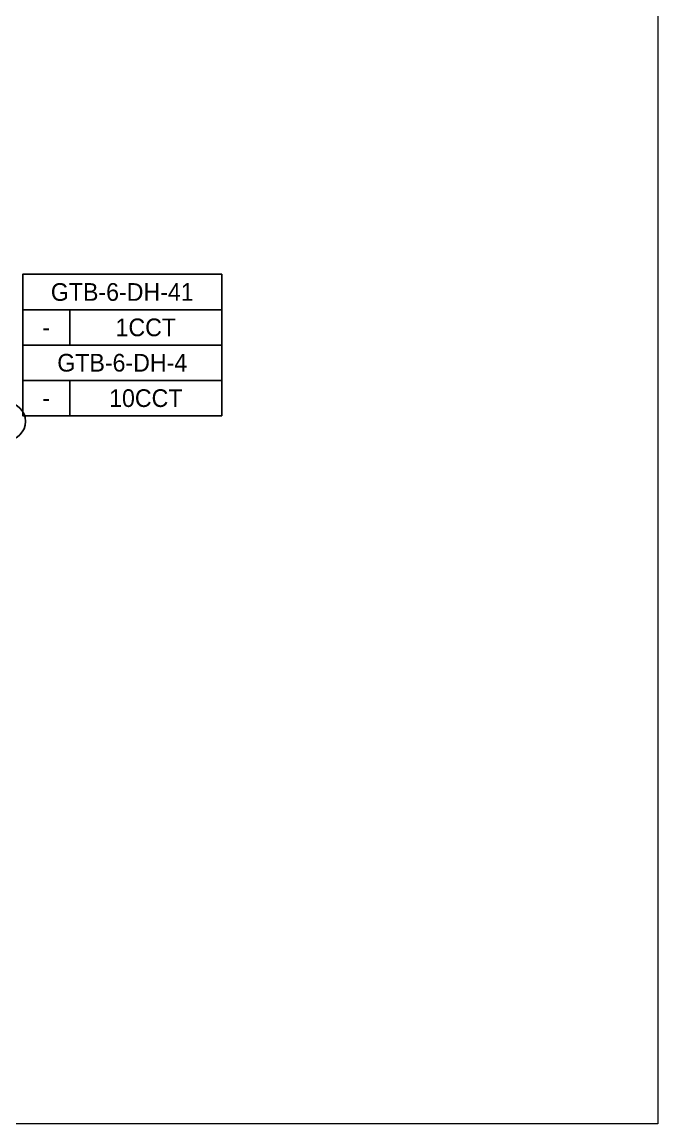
# Model space of a CAD drawing. Header units: millimetres. Extents: x -120884 to 122161, y 4425 to 84147.
# Drawn here: x 87757 to 101233, y 28052 to 51411 of the extents above; entities that cross this region are included whole.
import ezdxf
from ezdxf.enums import TextEntityAlignment as Align

# ---------------------------------------------------------------- set-up
doc = ezdxf.new("R2010")
doc.units = ezdxf.units.MM
doc.header["$LTSCALE"] = 150
for name, color, linetype in [('------99 Grounding_Grounding Terminal Board', 3, 'Continuous'), ('------99 Grounding_Grounding Terminal Board_Capacity', 6, 'Continuous'), ('------99 Grounding_Grounding Terminal Board_T', 2, 'Continuous'), ('-----29 Indicator', 1, 'Continuous')]:
    doc.layers.add(name, color=color, linetype=linetype)
doc.layers.add('-----31 Base Plan', color=252, linetype='Continuous', lineweight=0)
doc.styles.add('ELEC', font='')
doc.styles.get('ELEC').set_extended_font_data('Dotum')

msp = doc.modelspace()

# ---------------------------------------------------------------- linework, layer by layer
at = {"layer": '------99 Grounding_Grounding Terminal Board', "color": 1, "elevation": 1.231972526259866e-09}
for points in [[(91988.32709516701, 46063.63047017826), (91988.32709516655, 45313.63047017853), (87772.35856670444, 45313.63047017888), (87772.35856670444, 46063.63047017896)], [(87772.35856670444, 45313.63047017888), (88770.84336955869, 45313.63047017888), (88770.84336955869, 44563.63047017888), (87772.35856670444, 44563.63047017888)], [(91988.32709516701, 45313.63047017923), (88770.84336955869, 45313.63047017923), (88770.84336955869, 44563.63047017888), (91988.32709516701, 44563.63047017888)], [(91988.32709516678, 44563.63047017888), (91988.32709516631, 43813.63047017914), (87772.3585667042, 43813.63047017949), (87772.3585667042, 44563.63047017957)], [(87772.3585667042, 43813.63047017949), (88770.84336955845, 43813.63047017949), (88770.84336955845, 43063.63047017949), (87772.3585667042, 43063.63047017949)], [(91988.32709516678, 43813.63047017984), (88770.84336955845, 43813.63047017984), (88770.84336955845, 43063.63047017949), (91988.32709516678, 43063.63047017949)]]:
    msp.add_lwpolyline(points, close=True, dxfattribs=at)
at = {"layer": '-----29 Indicator'}
msp.add_circle((87431.03277357183, 42945.63047018053, 1.231972526259866e-09), 400, dxfattribs=at)
at = {"layer": '-----31 Base Plan'}
msp.add_lwpolyline([(101232.6812410681, 28052.49518480472), (11492.0343113644, 28052.49518480472), (11492.0343113644, 77104.64656658605), (101232.6812410681, 77104.64656658605)], close=True, dxfattribs=at)

# ---------------------------------------------------------------- texts
at = {"layer": '------99 Grounding_Grounding Terminal Board_Capacity', "color": 6, "style": 'ELEC'}
for s, p in [('1CCT', (90379.58523236285, 44938.63047017905, 1.231972526259866e-09)), ('-', (88271.60096813156, 44938.63047017888, 1.231972526259866e-09)), ('10CCT', (90379.58523236262, 43438.63047017966, 1.231972526259866e-09)), ('-', (88271.60096813133, 43438.63047017949, 1.231972526259866e-09))]:
    msp.add_text(s, height=375, rotation=5.002579958505433e-09, dxfattribs=at).set_placement(p, align=Align.MIDDLE_CENTER)
at = {"layer": '------99 Grounding_Grounding Terminal Board_T', "style": 'ELEC'}
for s, p in [('GTB-6-DH-41', (89880.34283093573, 45688.63047017874, 1.231972526259866e-09)), ('GTB-6-DH-4', (89880.3428309355, 44188.63047017936, 1.231972526259866e-09))]:
    msp.add_text(s, height=375, rotation=359.999999994789, dxfattribs=at).set_placement(p, align=Align.MIDDLE_CENTER)

doc.saveas('drawing.dxf')
